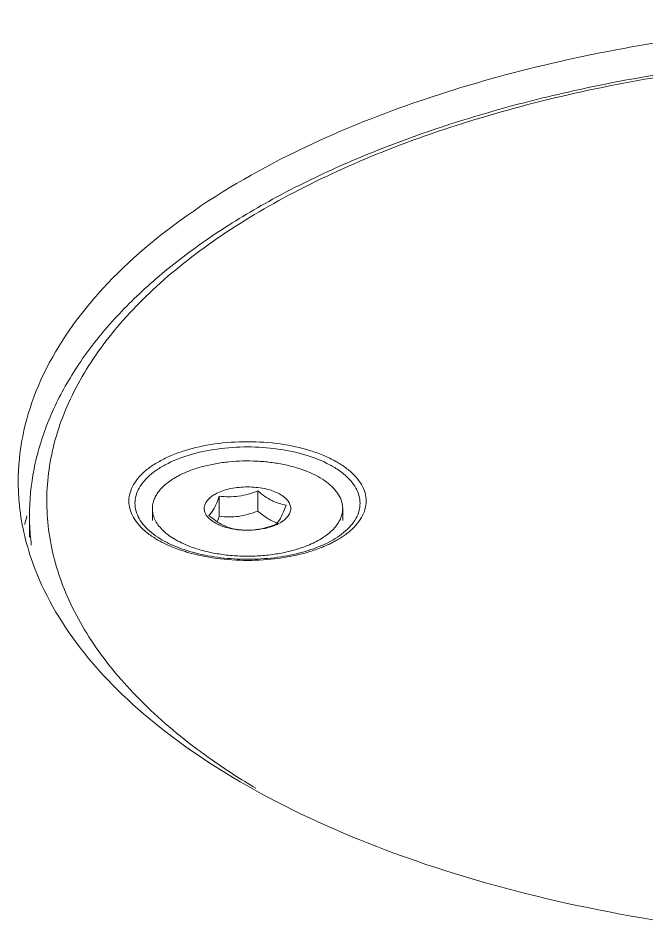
# Model space of a CAD drawing. Header units: millimetres. Extents: x 1177 to 4147, y 93 to 2194.
# Drawn here: x 3337.35 to 3362.77, y 1107.27 to 1144.19 of the extents above; entities that cross this region are included whole.
import ezdxf

# ---------------------------------------------------------------- set-up
doc = ezdxf.new("R2010")
doc.units = ezdxf.units.MM
doc.header["$LTSCALE"] = 0.1
doc.layers.get('0').update_dxf_attribs({"lineweight": 13})

# ---------------------------------------------------------------- blocks, each defined once
blk = doc.blocks.new('01')
for p, q in [((3710.199, 1189.715), (3710.199, 1188.55)), ((3707.969, 1189.416), (3707.969, 1188.251)), ((3704.102, 1188.695), (3704.102, 1188.002)), ((3715.102, 1188.695), (3715.102, 1188.002)), ((3697.002, 1188.262), (3697.002, 1187.039)), ((3704.291, 1187.124), (3704.291, 1187.124)), ((3714.912, 1187.124), (3714.912, 1187.124)), ((3706.627, 1174.848), (3706.654, 1174.827)), ((3706.641, 1174.852), (3706.669, 1174.832))]:
    blk.add_line(p, q)
for centre, radius, start, end in [((3710.606, 1184.465), 14.269, 164.5032, 166.5508), ((3712.159, 1190.246), 2.531, 249.5481, 249.753), ((3712.159, 1190.246), 2.532, 249.7532, 250.4657), ((3709.571, 1192.089), 4.642, 262.37, 262.9692), ((3709.578, 1192.144), 4.698, 262.969, 263.5057), ((3709.601, 1192.417), 4.972, 267.8168, 269.1968), ((3709.602, 1192.428), 4.983, 269.1913, 273.3539), ((3710.214, 1190.122), 2.584, 293.6648, 296.55), ((3707.646, 1192.496), 6.474, 240.9511, 243.2681), ((3711.593, 1192.427), 6.397, 296.6891, 298.9102), ((3727.401, 1202.461), 34.556, 233.1015, 233.408), ((3741.791, 1233.39), 68.809, 250.26197, 250.46403)]:
    blk.add_arc(centre, radius, start, end)
for points, knots in [([(3802.851, 1190.254), (3802.852, 1191.57), (3802.436, 1194.298), (3800.631, 1198.197), (3797.726, 1201.875), (3793.804, 1205.271), (3788.952, 1208.333), (3783.269, 1211.005), (3776.871, 1213.234), (3767.389, 1215.596), (3754.723, 1217.128), (3739.403, 1216.763), (3727.023, 1214.628), (3717.994, 1211.799), (3713.874, 1210.044), (3711.948, 1209.081)], [0, 0, 0, 0, 0.038279, 0.078893, 0.123639, 0.173569, 0.229059, 0.289975, 0.355805, 0.425756, 0.573842, 0.725184, 0.870064, 0.937388, 1, 1, 1, 1]), ([(3697.002, 1188.262), (3697.002, 1189.168), (3697.183, 1191.005), (3697.988, 1193.701), (3699.305, 1196.316), (3701.106, 1198.822), (3703.365, 1201.202), (3706.057, 1203.442), (3709.154, 1205.526), (3712.628, 1207.44), (3716.448, 1209.169), (3720.58, 1210.7), (3724.985, 1212.02), (3731.249, 1213.501), (3739.478, 1214.735), (3746.197, 1215.062), (3749.602, 1215.062)], [0, 0, 0, 0, 0.042454, 0.085859, 0.131119, 0.178965, 0.229962, 0.284475, 0.342683, 0.404603, 0.470116, 0.538988, 0.610893, 0.68543, 0.84046, 1, 1, 1, 1]), ([(3749.602, 1214.928), (3747.288, 1214.928), (3742.692, 1214.774), (3735.906, 1214.083), (3729.366, 1212.946), (3723.188, 1211.382), (3717.483, 1209.42), (3712.352, 1207.094), (3707.883, 1204.443), (3704.154, 1201.51), (3701.233, 1198.339), (3699.486, 1195.474), (3698.589, 1193.14), (3698.163, 1191.402), (3697.973, 1189.653), (3698.02, 1187.901), (3698.306, 1186.155), (3698.826, 1184.425), (3699.579, 1182.719), (3700.917, 1180.432), (3703.192, 1177.672), (3705.406, 1175.766), (3706.627, 1174.848)], [0, 0, 0, 0, 0.087027, 0.172878, 0.256413, 0.33656, 0.412375, 0.48309, 0.548166, 0.607384, 0.660941, 0.709584, 0.732516, 0.754799, 0.776703, 0.798518, 0.82054, 0.843053, 0.866313, 0.890542, 0.942521, 1, 1, 1, 1]), ([(3711.948, 1209.081), (3709.636, 1207.925), (3705.458, 1205.443), (3700.385, 1200.867), (3697.606, 1196.487), (3696.529, 1192.905), (3696.352, 1191.128), (3696.352, 1190.254)], [0, 0, 0, 0, 0.302277, 0.564961, 0.792685, 0.897779, 1, 1, 1, 1]), ([(3704.198, 1187.017), (3704.011, 1187.137), (3703.669, 1187.387), (3703.242, 1187.817), (3702.936, 1188.276), (3702.761, 1188.758), (3702.726, 1189.252), (3702.832, 1189.741), (3703.073, 1190.213), (3703.441, 1190.659), (3703.925, 1191.071), (3704.518, 1191.445), (3705.207, 1191.775), (3706.267, 1192.155), (3707.741, 1192.473), (3708.97, 1192.557), (3709.602, 1192.557)], [0, 0, 0, 0, 0.060741, 0.115522, 0.165007, 0.210569, 0.254278, 0.298617, 0.345922, 0.397933, 0.45565, 0.519432, 0.589136, 0.664247, 0.827173, 1, 1, 1, 1]), ([(3704.291, 1187.124), (3704.128, 1187.239), (3703.832, 1187.478), (3703.47, 1187.887), (3703.221, 1188.32), (3703.093, 1188.771), (3703.093, 1189.229), (3703.22, 1189.68), (3703.468, 1190.113), (3703.829, 1190.521), (3704.296, 1190.899), (3705.078, 1191.374), (3706.267, 1191.839), (3707.873, 1192.177), (3709.015, 1192.253), (3709.602, 1192.253)], [0, 0, 0, 0, 0.05874, 0.111788, 0.159975, 0.204822, 0.248462, 0.293292, 0.341448, 0.394456, 0.453152, 0.517791, 0.66362, 0.827059, 1, 1, 1, 1]), ([(3709.602, 1192.557), (3710.233, 1192.557), (3711.462, 1192.473), (3712.936, 1192.155), (3713.996, 1191.774), (3714.686, 1191.445), (3715.278, 1191.071), (3715.763, 1190.658), (3716.13, 1190.213), (3716.372, 1189.741), (3716.478, 1189.252), (3716.442, 1188.758), (3716.267, 1188.276), (3715.961, 1187.816), (3715.534, 1187.387), (3715.192, 1187.137), (3715.005, 1187.017)], [0, 0, 0, 0, 0.172833, 0.335756, 0.410866, 0.480569, 0.544349, 0.602064, 0.654073, 0.701376, 0.745714, 0.789424, 0.834986, 0.884474, 0.939256, 1, 1, 1, 1]), ([(3709.602, 1192.253), (3710.188, 1192.253), (3711.331, 1192.177), (3712.936, 1191.839), (3714.125, 1191.374), (3714.908, 1190.899), (3715.374, 1190.521), (3715.735, 1190.113), (3715.983, 1189.68), (3716.11, 1189.228), (3716.11, 1188.77), (3715.982, 1188.319), (3715.733, 1187.886), (3715.371, 1187.478), (3715.075, 1187.239), (3714.912, 1187.124)], [0, 0, 0, 0, 0.172947, 0.336385, 0.482211, 0.546848, 0.605542, 0.658548, 0.706702, 0.751531, 0.795171, 0.840019, 0.888207, 0.941257, 1, 1, 1, 1]), ([(3705.712, 1190.64), (3705.911, 1190.739), (3706.337, 1190.92), (3707.019, 1191.134), (3707.757, 1191.296), (3708.533, 1191.403), (3709.333, 1191.452), (3710.138, 1191.442), (3710.932, 1191.374), (3711.697, 1191.248), (3712.418, 1191.069), (3713.079, 1190.838), (3713.666, 1190.562), (3714.167, 1190.246), (3714.572, 1189.895), (3714.872, 1189.516), (3715.03, 1189.174), (3715.091, 1188.899), (3715.102, 1188.763), (3715.102, 1188.695)], [0, 0, 0, 0, 0.062596, 0.129875, 0.200955, 0.274816, 0.3503, 0.426195, 0.50127, 0.574327, 0.644248, 0.710048, 0.770939, 0.826406, 0.876313, 0.92104, 0.961637, 0.980971, 1, 1, 1, 1]), ([(3705.712, 1190.64), (3705.589, 1190.578), (3705.354, 1190.449), (3704.939, 1190.171), (3704.59, 1189.856), (3704.335, 1189.503), (3704.201, 1189.239), (3704.12, 1188.969), (3704.102, 1188.785), (3704.102, 1188.695)], [0, 0, 0, 0, 0.156027, 0.302295, 0.564686, 0.682497, 0.792894, 0.897882, 1, 1, 1, 1]), ([(3696.352, 1190.254), (3696.352, 1189.864), (3696.42, 1188.288), (3696.772, 1186.727), (3697.169, 1185.607)], [0, 0, 0, 0, 0.246955, 1, 1, 1, 1]), ([(3707.277, 1188.236), (3707.234, 1188.289), (3707.163, 1188.4), (3707.102, 1188.584), (3707.097, 1188.772), (3707.148, 1188.957), (3707.251, 1189.134), (3707.403, 1189.3), (3707.601, 1189.452), (3707.752, 1189.538), (3707.834, 1189.579)], [0, 0, 0, 0, 0.119822, 0.23012, 0.336539, 0.44566, 0.563395, 0.693858, 0.839295, 1, 1, 1, 1]), ([(3707.834, 1189.579), (3707.956, 1189.64), (3708.222, 1189.747), (3708.652, 1189.86), (3709.118, 1189.929), (3709.602, 1189.953), (3710.085, 1189.929), (3710.551, 1189.86), (3710.981, 1189.747), (3711.36, 1189.595), (3711.674, 1189.408), (3711.912, 1189.193), (3712.043, 1188.988), (3712.093, 1188.82), (3712.106, 1188.695), (3712.093, 1188.571), (3712.043, 1188.402), (3711.912, 1188.197), (3711.674, 1187.982), (3711.478, 1187.865), (3711.369, 1187.811)], [0, 0, 0, 0, 0.067708, 0.141686, 0.220117, 0.300861, 0.381603, 0.460036, 0.53401, 0.601719, 0.661917, 0.714225, 0.759575, 0.780504, 0.80086, 0.821216, 0.842144, 0.887493, 0.939804, 1, 1, 1, 1]), ([(3707.969, 1189.416), (3708.151, 1189.393), (3708.524, 1189.365), (3709.09, 1189.397), (3709.653, 1189.517), (3710.019, 1189.644), (3710.199, 1189.715)], [0, 0, 0, 0, 0.24298, 0.491111, 0.744094, 1, 1, 1, 1]), ([(3710.199, 1189.715), (3710.329, 1189.604), (3710.589, 1189.398), (3710.937, 1189.184), (3711.219, 1189.057), (3711.489, 1188.963), (3711.696, 1188.919), (3711.832, 1188.899)], [0, 0, 0, 0, 0.276541, 0.536549, 0.659077, 0.776703, 1, 1, 1, 1]), ([(3707.371, 1188.301), (3707.425, 1188.35), (3707.538, 1188.476), (3707.687, 1188.723), (3707.832, 1189.044), (3707.922, 1189.286), (3707.969, 1189.416)], [0, 0, 0, 0, 0.172251, 0.394484, 0.674182, 1, 1, 1, 1]), ([(3704.102, 1188.695), (3704.102, 1188.589), (3704.127, 1188.372), (3704.24, 1188.055), (3704.424, 1187.749), (3704.676, 1187.458), (3704.993, 1187.183), (3705.369, 1186.929), (3705.801, 1186.699), (3706.112, 1186.567), (3706.276, 1186.505)], [0, 0, 0, 0, 0.09737, 0.198464, 0.30644, 0.423577, 0.551244, 0.690009, 0.839787, 1, 1, 1, 1]), ([(3707.969, 1188.251), (3708.151, 1188.228), (3708.524, 1188.2), (3709.09, 1188.232), (3709.653, 1188.352), (3710.019, 1188.479), (3710.199, 1188.55)], [0, 0, 0, 0, 0.242978, 0.49111, 0.744097, 1, 1, 1, 1]), ([(3710.199, 1188.55), (3710.285, 1188.477), (3710.458, 1188.336), (3710.725, 1188.148), (3710.995, 1187.991), (3711.182, 1187.909), (3711.274, 1187.874)], [0, 0, 0, 0, 0.265636, 0.522345, 0.767559, 1, 1, 1, 1]), ([(3711.832, 1188.899), (3711.786, 1188.768), (3711.696, 1188.526), (3711.551, 1188.205), (3711.401, 1187.959), (3711.289, 1187.832), (3711.235, 1187.783)], [0, 0, 0, 0, 0.325818, 0.605516, 0.827749, 1, 1, 1, 1]), ([(3715.102, 1188.695), (3715.102, 1188.605), (3715.083, 1188.421), (3715.002, 1188.151), (3714.868, 1187.887), (3714.613, 1187.534), (3714.264, 1187.219), (3713.849, 1186.941), (3713.614, 1186.812), (3713.491, 1186.751)], [0, 0, 0, 0, 0.102118, 0.207106, 0.317503, 0.435314, 0.697705, 0.843973, 1, 1, 1, 1]), ([(3697.002, 1188.262), (3697.002, 1188.122), (3697.01, 1187.563), (3697.055, 1187.004), (3697.108, 1186.587)], [0, 0, 0, 0, 0.249589, 1, 1, 1, 1]), ([(3708.954, 1187.488), (3708.772, 1187.512), (3708.426, 1187.579), (3708.019, 1187.718), (3707.735, 1187.859), (3707.504, 1188.005), (3707.354, 1188.137), (3707.277, 1188.236)], [0, 0, 0, 0, 0.293828, 0.562902, 0.685624, 0.79951, 1, 1, 1, 1]), ([(3709.004, 1187.484), (3708.867, 1187.504), (3708.661, 1187.549), (3708.39, 1187.643), (3708.108, 1187.77), (3707.76, 1187.984), (3707.501, 1188.19), (3707.371, 1188.301)], [0, 0, 0, 0, 0.223297, 0.340923, 0.463451, 0.723459, 1, 1, 1, 1]), ([(3707.85, 1187.933), (3707.86, 1187.959), (3707.901, 1188.064), (3707.94, 1188.17), (3707.969, 1188.251)], [0, 0, 0, 0, 0.241654, 1, 1, 1, 1]), ([(3711.235, 1187.783), (3711.054, 1187.712), (3710.688, 1187.585), (3710.125, 1187.465), (3709.559, 1187.433), (3709.187, 1187.462), (3709.004, 1187.484)], [0, 0, 0, 0, 0.255906, 0.508889, 0.75702, 1, 1, 1, 1]), ([(3709.412, 1187.449), (3709.381, 1187.45), (3709.259, 1187.456), (3709.137, 1187.466), (3709.046, 1187.476)], [0, 0, 0, 0, 0.251454, 1, 1, 1, 1]), ([(3711.252, 1187.756), (3711.153, 1187.713), (3710.945, 1187.635), (3710.494, 1187.515), (3710.137, 1187.468), (3709.893, 1187.454)], [0, 0, 0, 0, 0.230379, 0.476336, 1, 1, 1, 1]), ([(3704.503, 1186.836), (3704.476, 1186.85), (3704.373, 1186.908), (3704.272, 1186.97), (3704.198, 1187.017)], [0, 0, 0, 0, 0.254286, 1, 1, 1, 1]), ([(3704.291, 1187.124), (3704.606, 1186.901), (3705.351, 1186.506), (3706.62, 1186.089), (3708.066, 1185.826), (3709.082, 1185.766), (3709.602, 1185.766)], [0, 0, 0, 0, 0.208445, 0.451639, 0.719441, 1, 1, 1, 1]), ([(3709.602, 1185.766), (3710.121, 1185.766), (3711.137, 1185.826), (3712.583, 1186.089), (3713.852, 1186.506), (3714.597, 1186.901), (3714.912, 1187.124)], [0, 0, 0, 0, 0.280551, 0.548349, 0.791545, 1, 1, 1, 1]), ([(3715.005, 1187.017), (3714.979, 1187.001), (3714.874, 1186.935), (3714.767, 1186.873), (3714.686, 1186.827)], [0, 0, 0, 0, 0.245544, 1, 1, 1, 1]), ([(3705.143, 1186.523), (3705.108, 1186.538), (3704.97, 1186.598), (3704.834, 1186.663), (3704.734, 1186.713)], [0, 0, 0, 0, 0.254362, 1, 1, 1, 1]), ([(3706.145, 1186.167), (3706.057, 1186.193), (3705.718, 1186.297), (3705.385, 1186.42), (3705.143, 1186.523)], [0, 0, 0, 0, 0.257892, 1, 1, 1, 1]), ([(3706.276, 1186.505), (3706.521, 1186.412), (3707.04, 1186.248), (3707.856, 1186.075), (3708.717, 1185.969), (3709.601, 1185.933), (3710.486, 1185.969), (3711.347, 1186.075), (3712.163, 1186.248), (3712.682, 1186.412), (3712.928, 1186.505)], [0, 0, 0, 0, 0.116415, 0.240062, 0.36874, 0.499994, 0.631247, 0.759927, 0.88357, 1, 1, 1, 1]), ([(3712.928, 1186.505), (3712.977, 1186.524), (3713.167, 1186.599), (3713.355, 1186.682), (3713.491, 1186.751)], [0, 0, 0, 0, 0.257105, 1, 1, 1, 1]), ([(3714.061, 1186.523), (3713.982, 1186.49), (3713.653, 1186.355), (3713.316, 1186.242), (3713.058, 1186.167)], [0, 0, 0, 0, 0.241931, 1, 1, 1, 1]), ([(3714.466, 1186.712), (3714.434, 1186.695), (3714.3, 1186.629), (3714.164, 1186.568), (3714.061, 1186.523)], [0, 0, 0, 0, 0.245663, 1, 1, 1, 1]), ([(3709.602, 1185.699), (3709.003, 1185.699), (3707.837, 1185.775), (3706.69, 1186.008), (3706.145, 1186.167)], [0, 0, 0, 0, 0.5132, 1, 1, 1, 1]), ([(3713.058, 1186.167), (3712.513, 1186.008), (3711.366, 1185.775), (3710.2, 1185.699), (3709.602, 1185.699)], [0, 0, 0, 0, 0.486811, 1, 1, 1, 1]), ([(3697.169, 1185.607), (3697.8, 1183.827), (3699.885, 1180.252), (3704.651, 1175.678), (3711.009, 1171.672), (3715.906, 1169.573), (3718.553, 1168.623)], [0, 0, 0, 0, 0.201673, 0.43323, 0.699657, 1, 1, 1, 1]), ([(3706.802, 1174.717), (3707.058, 1174.527), (3708.12, 1173.761), (3709.222, 1173.051), (3710.074, 1172.544)], [0, 0, 0, 0, 0.243204, 1, 1, 1, 1]), ([(3718.781, 1168.542), (3721.794, 1167.473), (3728.17, 1165.691), (3734.701, 1164.634), (3738.086, 1164.259)], [0, 0, 0, 0, 0.484169, 1, 1, 1, 1])]:
    blk.add_open_spline(points, degree=3, knots=knots)

msp = doc.modelspace()

# ---------------------------------------------------------------- block references
at = {"xscale": 0.7, "yscale": 0.7, "zscale": 0.7}
msp.add_blockref('01', (749.903, 292.29), dxfattribs=at)

doc.saveas('drawing.dxf')
